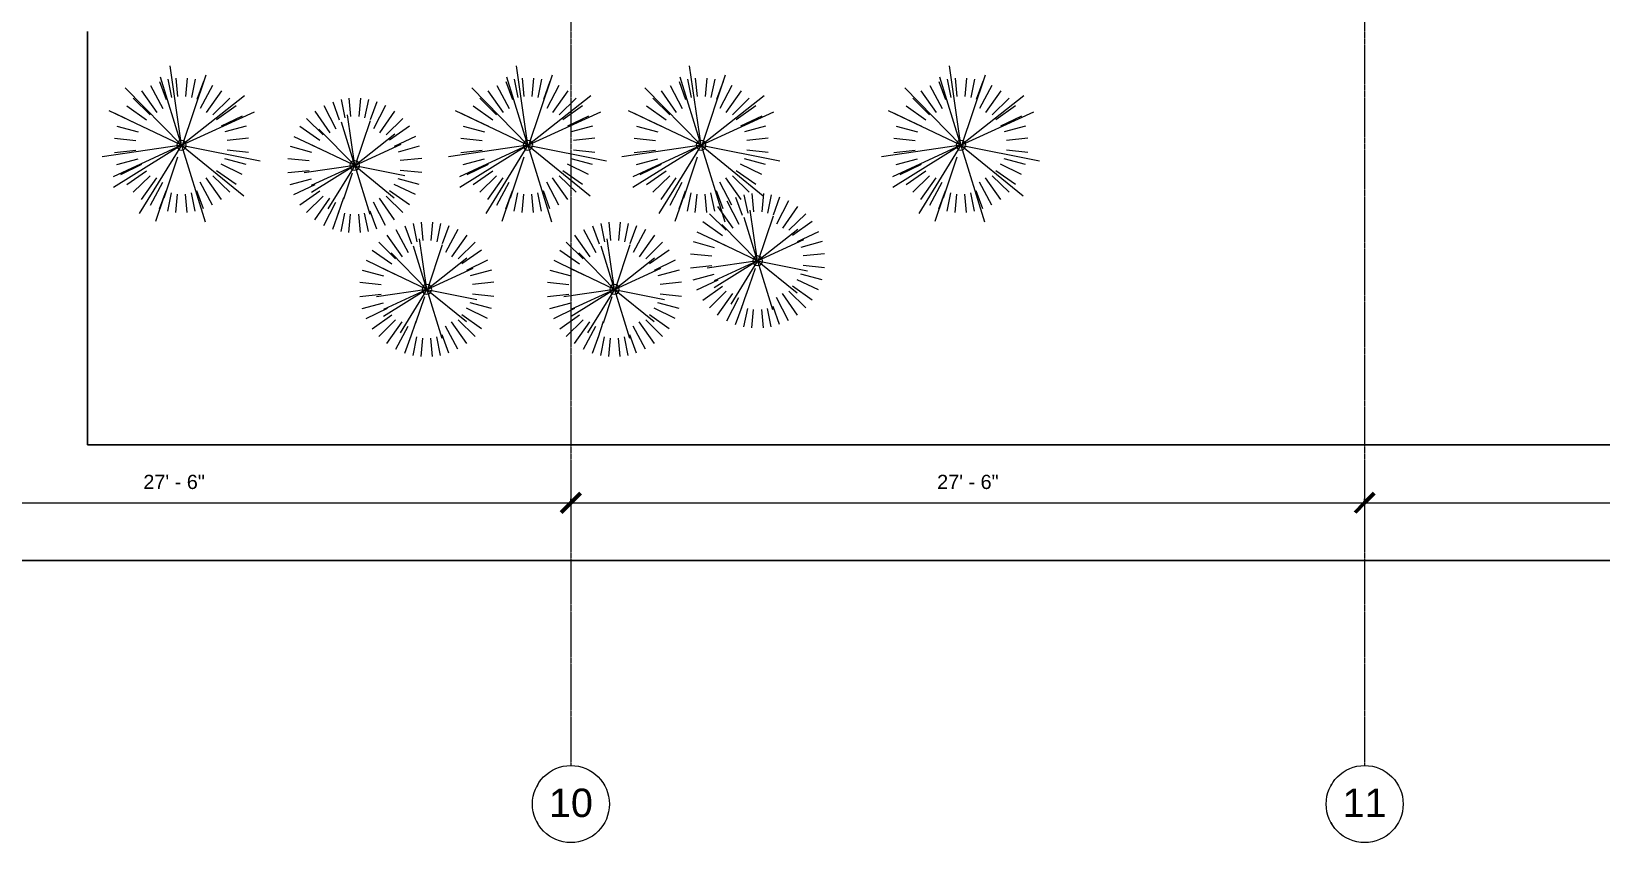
# Model space of a CAD drawing. Header units: inches. Extents: x 30 to 2293, y -1876 to -115.
# Drawn here: x 486 to 1138, y -1876 to -1539 of the extents above; entities that cross this region are included whole.
import ezdxf

# ---------------------------------------------------------------- set-up
doc = ezdxf.new("R2010")
doc.units = ezdxf.units.IN
doc.header["$MEASUREMENT"] = 0
doc.linetypes.add('Grid Line 1_2_', pattern=[0.875, 0.5, -0.125, 0.125, -0.125])
for name, color, linetype, lineweight in [('A-ANNO-DIMS', 211, 'Continuous', 9), ('A-ANNO-DIMS-64', 211, 'Continuous', 9), ('C-TOPO', 7, 'Continuous', 9), ('L-PLNT', 71, 'Continuous', 9), ('S-GRID', 1, 'Continuous', 9), ('S-GRID-IDEN', 1, 'Continuous', 9)]:
    doc.layers.add(name, color=color, linetype=linetype, lineweight=lineweight)
doc.styles.add('Arial', font='arial.ttf', dxfattribs={"height": 5.901198})
doc.styles.add('Arial_1', font='arial.ttf', dxfattribs={"height": 11.802395})
doc.dimstyles.new('Linear_-_3_32__Arial_3', dxfattribs={"dimscale": 12, "dimtxt": 6, "dimasz": 0.666667, "dimexe": 0.5, "dimexo": 0.333333, "dimgap": 0.333333, "dimtad": 1, "dimdec": 0, "dimzin": 1, "dimdsep": 46, "dimlunit": 4, "dimtxsty": 'Arial', "dimblk1": 'OBLIQUE', "dimblk2": 'OBLIQUE', "dimsah": 1, "dimcen": 0.09, "dimdle": 0.5, "dimazin": 0, "dimtfac": 1, "dimtdec": 4, "dimtix": 1, "dimtmove": 0, "dimatfit": 3, "dimfxl": 1, "dimtvp": 1, "dimfrac": 2, "dimtolj": 1, "dimtzin": 0, "dimarcsym": 2})

# ---------------------------------------------------------------- blocks, each defined once
blk = doc.blocks.new('RPC Shrub - Acacia  3_-6_-452061-Floor Plan - Office Annex')
at = {"layer": 'L-PLNT', "color": 252}
for p, q in [((-7.96, 26.84), (-5.59, 18.01)), ((-2.95, 27.84), (-2.02, 18.97)), ((2.95, 27.84), (2.02, 18.97)), ((7.96, 26.84), (5.59, 18.01)), ((-19.56, 20.03), (-12.68, 13.05)), ((-16.33, 22.75), (-10.57, 14.53)), ((-12.09, 25.26), (-7.86, 16.43)), ((0, 0), (4.15, 20.81)), ((12.09, 25.26), (7.86, 16.43)), ((16.33, 22.75), (10.57, 14.53)), ((19.56, 20.03), (12.68, 13.05)), ((-22.54, 16.61), (-13.53, 10.3)), ((0, 0), (-13.12, 16.68)), ((0, 0), (-8.86, 19.28)), ((0, 0), (13.37, 16.47)), ((22.54, 16.61), (13.53, 10.3)), ((-26.46, 9.16), (-18.94, 6.43)), ((-24.88, 12.85), (-15.27, 7.81)), ((24.88, 12.85), (15.27, 7.81)), ((26.46, 9.16), (18.94, 6.43)), ((-27.9, 2.4), (-20.28, 1.69)), ((-27.42, 5.69), (-19.78, 4.12)), ((0, 0), (-21, -3.03)), ((-18.52, 6.41), (0.29, 0.11)), ((0, 0), (-17.96, -5.53)), ((0, 0), (-15.14, -14.87)), ((0, 0), (-9.08, -19.18)), ((0, 0), (20.28, 6.24)), ((0, 0), (8.31, -18.09)), ((0, 0), (3.03, -21)), ((0, 0), (11.21, -18.01)), ((0, 0), (18.04, -11.16)), ((27.42, 5.69), (19.78, 4.12)), ((27.9, 2.4), (20.28, 1.69)), ((-27.9, -2.4), (-20.28, -1.69)), ((-27.42, -5.69), (-19.78, -4.12)), ((-26.46, -9.16), (-18.94, -6.43)), ((3.13, -1.05), (14, -4.69)), ((20.09, -6.82), (13.26, -4.5)), ((26.46, -9.16), (18.94, -6.43)), ((27.42, -5.69), (19.78, -4.12)), ((27.9, -2.4), (20.28, -1.69)), ((-24.88, -12.85), (-15.27, -7.81)), ((-22.54, -16.61), (-13.53, -10.3)), ((-8.46, -17.68), (-5.5, -11.5)), ((22.54, -16.61), (13.53, -10.3)), ((24.88, -12.85), (15.27, -7.81)), ((-19.56, -20.03), (-12.68, -13.05)), ((-16.33, -22.75), (-10.57, -14.53)), ((-12.09, -25.26), (-7.86, -16.43)), ((-7.96, -26.84), (-5.59, -18.01)), ((-2.95, -27.84), (-2.02, -18.97)), ((2.95, -27.84), (2.02, -18.97)), ((7.96, -26.84), (5.59, -18.01)), ((12.09, -25.26), (7.86, -16.43)), ((16.33, -22.75), (10.57, -14.53)), ((19.56, -20.03), (12.68, -13.05))]:
    blk.add_line(p, q, dxfattribs=at)
for start, end in [(360, 180), (180, 360)]:
    blk.add_arc((0, 0), 2, start, end, dxfattribs=at)
blk = doc.blocks.new('RPC Shrub - Thevetia 5_-6_-452055-Floor Plan - Office Annex')
at = {"layer": 'L-PLNT', "color": 252}
for p, q in [((0, 0), (6.52, 32.7)), ((0, 0), (-20.61, 26.21)), ((0, 0), (-13.93, 30.29)), ((-7.96, 26.84), (-5.59, 18.01)), ((-2.95, 27.84), (-2.02, 18.97)), ((2.95, 27.84), (2.02, 18.97)), ((7.96, 26.84), (5.59, 18.01)), ((-19.56, 20.03), (-12.68, 13.05)), ((-16.33, 22.75), (-10.57, 14.53)), ((-12.09, 25.26), (-7.86, 16.43)), ((0, 0), (21.02, 25.88)), ((12.09, 25.26), (7.86, 16.43)), ((16.33, 22.75), (10.57, 14.53)), ((19.56, 20.03), (12.68, 13.05)), ((-22.54, 16.61), (-13.53, 10.3)), ((22.54, 16.61), (13.53, 10.3)), ((-29.1, 10.08), (0.46, 0.17)), ((-26.46, 9.16), (-18.94, 6.43)), ((-24.88, 12.85), (-15.27, 7.81)), ((0, 0), (31.86, 9.81)), ((24.88, 12.85), (15.27, 7.81)), ((26.46, 9.16), (18.94, 6.43)), ((0, 0), (-33, -4.76)), ((0, 0), (-28.22, -8.69)), ((-27.9, 2.4), (-20.28, 1.69)), ((-27.42, 5.69), (-19.78, 4.12)), ((0, 0), (-23.79, -23.36)), ((0, 0), (-14.27, -30.13)), ((0, 0), (13.06, -28.42)), ((0, 0), (4.76, -33)), ((0, 0), (17.61, -28.31)), ((0, 0), (28.36, -17.54)), ((27.42, 5.69), (19.78, 4.12)), ((27.9, 2.4), (20.28, 1.69)), ((-27.9, -2.4), (-20.28, -1.69)), ((-27.42, -5.69), (-19.78, -4.12)), ((-26.46, -9.16), (-18.94, -6.43)), ((4.91, -1.65), (22, -7.37)), ((26.46, -9.16), (18.94, -6.43)), ((27.42, -5.69), (19.78, -4.12)), ((27.9, -2.4), (20.28, -1.69)), ((-24.88, -12.85), (-15.27, -7.81)), ((-22.54, -16.61), (-13.53, -10.3)), ((22.54, -16.61), (13.53, -10.3)), ((24.88, -12.85), (15.27, -7.81)), ((31.57, -10.71), (20.84, -7.07)), ((-19.56, -20.03), (-12.68, -13.05)), ((-16.33, -22.75), (-10.57, -14.53)), ((-13.3, -27.78), (-8.64, -18.07)), ((-12.09, -25.26), (-7.86, -16.43)), ((-7.96, -26.84), (-5.59, -18.01)), ((-2.95, -27.84), (-2.02, -18.97)), ((2.95, -27.84), (2.02, -18.97)), ((7.96, -26.84), (5.59, -18.01)), ((12.09, -25.26), (7.86, -16.43)), ((16.33, -22.75), (10.57, -14.53)), ((19.56, -20.03), (12.68, -13.05))]:
    blk.add_line(p, q, dxfattribs=at)
for start, end in [(360, 180), (180, 360)]:
    blk.add_arc((0, 0), 2, start, end, dxfattribs=at)
blk = doc.blocks.new('Grid - Grid Head - Circle-50561-Floor Plan - Office Annex')
at = {"layer": 'S-GRID-IDEN', "color": 7}
blk.add_circle((0, 0), 0.25, dxfattribs=at)
blk = doc.blocks.new('Open Source Metal Building_Exterior_rvt-1-Floor Plan - Office Annex')
at = {"layer": 'C-TOPO'}
for p, q in [((509.41, -1538.96), (509.41, -1710.71)), ((509.41, -1710.71), (509.41, -1538.96)), ((509.41, -1710.71), (1706.91, -1710.71)), ((1706.91, -1710.71), (509.41, -1710.71)), ((126.49, -1758.71), (2210.15, -1758.71)), ((2210.15, -1758.71), (126.49, -1758.71))]:
    blk.add_line(p, q, dxfattribs=at)
at = {"layer": 'S-GRID', "linetype": 'Grid Line 1_2_'}
for p, q in [((710.31, -114.83), (710.31, -1843.89)), ((1040.31, -114.83), (1040.31, -1843.89))]:
    blk.add_line(p, q, dxfattribs=at)
at = {"lineweight": 9, "rotation": 269.9999999999999}
for name, p in [('RPC Shrub - Thevetia 5_-6_-452055-Floor Plan - Office Annex', (548.44, -1586.24)), ('RPC Shrub - Thevetia 5_-6_-452055-Floor Plan - Office Annex', (692.44, -1586.24)), ('RPC Shrub - Thevetia 5_-6_-452055-Floor Plan - Office Annex', (764.44, -1586.24)), ('RPC Shrub - Thevetia 5_-6_-452055-Floor Plan - Office Annex', (872.44, -1586.24)), ('RPC Shrub - Acacia  3_-6_-452061-Floor Plan - Office Annex', (620.44, -1594.65)), ('RPC Shrub - Acacia  3_-6_-452061-Floor Plan - Office Annex', (787.94, -1634.24)), ('RPC Shrub - Acacia  3_-6_-452061-Floor Plan - Office Annex', (650.44, -1646.11)), ('RPC Shrub - Acacia  3_-6_-452061-Floor Plan - Office Annex', (728.44, -1646.11))]:
    blk.add_blockref(name, p, dxfattribs=at)
at = {"layer": 'S-GRID-IDEN', "char_height": 11.802, "width": 21.888, "attachment_point": 2, "line_spacing_factor": 0.938532, "style": 'Arial_1', "bg_fill": 3, "box_fill_scale": 1.25, "bg_fill_color": 0, "bg_fill_transparency": 0}
for s, insert in [('10', (710.31, -1853.47)), ('11', (1040.31, -1853.47))]:
    blk.add_mtext(s, dxfattribs=dict(at, insert=insert))
at = {"color": 170, "lineweight": 5, "xscale": 63.99999999999997, "yscale": 63.99999999999997, "zscale": 63.99999999999997, "rotation": 180}
for p in [(710.31, -1859.89), (1040.31, -1859.89)]:
    blk.add_blockref('Grid - Grid Head - Circle-50561-Floor Plan - Office Annex', p, dxfattribs=at)
blk = doc.blocks.new('DIMBLOCK60-Floor Plan - Office Annex')
at = {"layer": 'A-ANNO-DIMS-64', "lineweight": 50}
for p, q in [((380.31, -1734.79), (376.31, -1738.79)), ((380.31, -1734.79), (384.31, -1730.79)), ((710.31, -1734.79), (706.31, -1738.79)), ((710.31, -1734.79), (714.31, -1730.79))]:
    blk.add_line(p, q, dxfattribs=at)
at = {"layer": 'A-ANNO-DIMS-64'}
for p, q in [((380.31, -1733.13), (380.31, -1740.79)), ((380.31, -1734.79), (380.31, -1733.13)), ((380.31, -1734.79), (710.31, -1734.79)), ((710.31, -1733.13), (710.31, -1740.79)), ((710.31, -1734.79), (710.31, -1733.13))]:
    blk.add_line(p, q, dxfattribs=at)
at = {"layer": 'A-ANNO-DIMS-64', "color": 0, "insert": (532.57, -1723.13), "char_height": 5.901, "width": 30.5723, "attachment_point": 1, "line_spacing_factor": 0.938532, "style": 'Arial'}
blk.add_mtext('27\' - 6"', dxfattribs=at)
blk = doc.blocks.new('_Oblique')
at = {"color": 0, "linetype": 'ByBlock', "lineweight": -2}
blk.add_line((-0.5, -0.5), (0.5, 0.5), dxfattribs=at)
blk = doc.blocks.new('DIMBLOCK61-Floor Plan - Office Annex')
at = {"layer": 'A-ANNO-DIMS-64', "lineweight": 50}
for p, q in [((710.31, -1734.79), (706.31, -1738.79)), ((710.31, -1734.79), (714.31, -1730.79)), ((1040.31, -1734.79), (1036.31, -1738.79)), ((1040.31, -1734.79), (1044.31, -1730.79))]:
    blk.add_line(p, q, dxfattribs=at)
at = {"layer": 'A-ANNO-DIMS-64'}
for p, q in [((710.31, -1733.13), (710.31, -1740.79)), ((710.31, -1734.79), (710.31, -1733.13)), ((710.31, -1734.79), (1040.31, -1734.79)), ((1040.31, -1733.13), (1040.31, -1740.79)), ((1040.31, -1734.79), (1040.31, -1733.13))]:
    blk.add_line(p, q, dxfattribs=at)
at = {"layer": 'A-ANNO-DIMS-64', "color": 0, "insert": (862.57, -1723.13), "char_height": 5.901, "width": 30.5723, "attachment_point": 1, "line_spacing_factor": 0.938532, "style": 'Arial'}
blk.add_mtext('27\' - 6"', dxfattribs=at)
blk = doc.blocks.new('DIMBLOCK62-Floor Plan - Office Annex')
at = {"layer": 'A-ANNO-DIMS-64', "lineweight": 50}
for p, q in [((1040.31, -1734.79), (1036.31, -1738.79)), ((1040.31, -1734.79), (1044.31, -1730.79)), ((1370.31, -1734.79), (1366.31, -1738.79)), ((1370.31, -1734.79), (1374.31, -1730.79))]:
    blk.add_line(p, q, dxfattribs=at)
at = {"layer": 'A-ANNO-DIMS-64'}
for p, q in [((1040.31, -1733.13), (1040.31, -1740.79)), ((1040.31, -1734.79), (1040.31, -1733.13)), ((1040.31, -1734.79), (1370.31, -1734.79)), ((1370.31, -1733.13), (1370.31, -1740.79)), ((1370.31, -1734.79), (1370.31, -1733.13))]:
    blk.add_line(p, q, dxfattribs=at)
at = {"layer": 'A-ANNO-DIMS-64', "color": 0, "insert": (1192.57, -1723.13), "char_height": 5.901, "width": 30.5723, "attachment_point": 1, "line_spacing_factor": 0.938532, "style": 'Arial'}
blk.add_mtext('27\' - 6"', dxfattribs=at)

msp = doc.modelspace()

# ---------------------------------------------------------------- dimensions: what is measured, and where the dimension line sits
at = {"layer": 'A-ANNO-DIMS'}
for base, p1, p2, picture, middle in [((710.31, -1734.79), (380.31, -1729.13), (710.31, -1729.13), 'DIMBLOCK60-Floor Plan - Office Annex', (545.31, -1727.78)), ((1040.31, -1734.79), (710.31, -1729.13), (1040.31, -1729.13), 'DIMBLOCK61-Floor Plan - Office Annex', (875.31, -1727.78)), ((1370.31, -1734.79), (1040.31, -1729.13), (1370.31, -1729.13), 'DIMBLOCK62-Floor Plan - Office Annex', (1205.31, -1727.78))]:
    dim = msp.add_linear_dim(base=base, p1=p1, p2=p2, dimstyle='Linear_-_3_32__Arial_3', override={"dimpost": '<>', "dimfxl": 330}, dxfattribs=at)
    dim.commit()
    dim.dimension.update_dxf_attribs({"geometry": picture, "text_midpoint": middle})

# ---------------------------------------------------------------- next in the draw order: block references
at = {"lineweight": 5}
msp.add_blockref('Open Source Metal Building_Exterior_rvt-1-Floor Plan - Office Annex', (0, 0), dxfattribs=at)

doc.saveas('drawing.dxf')
